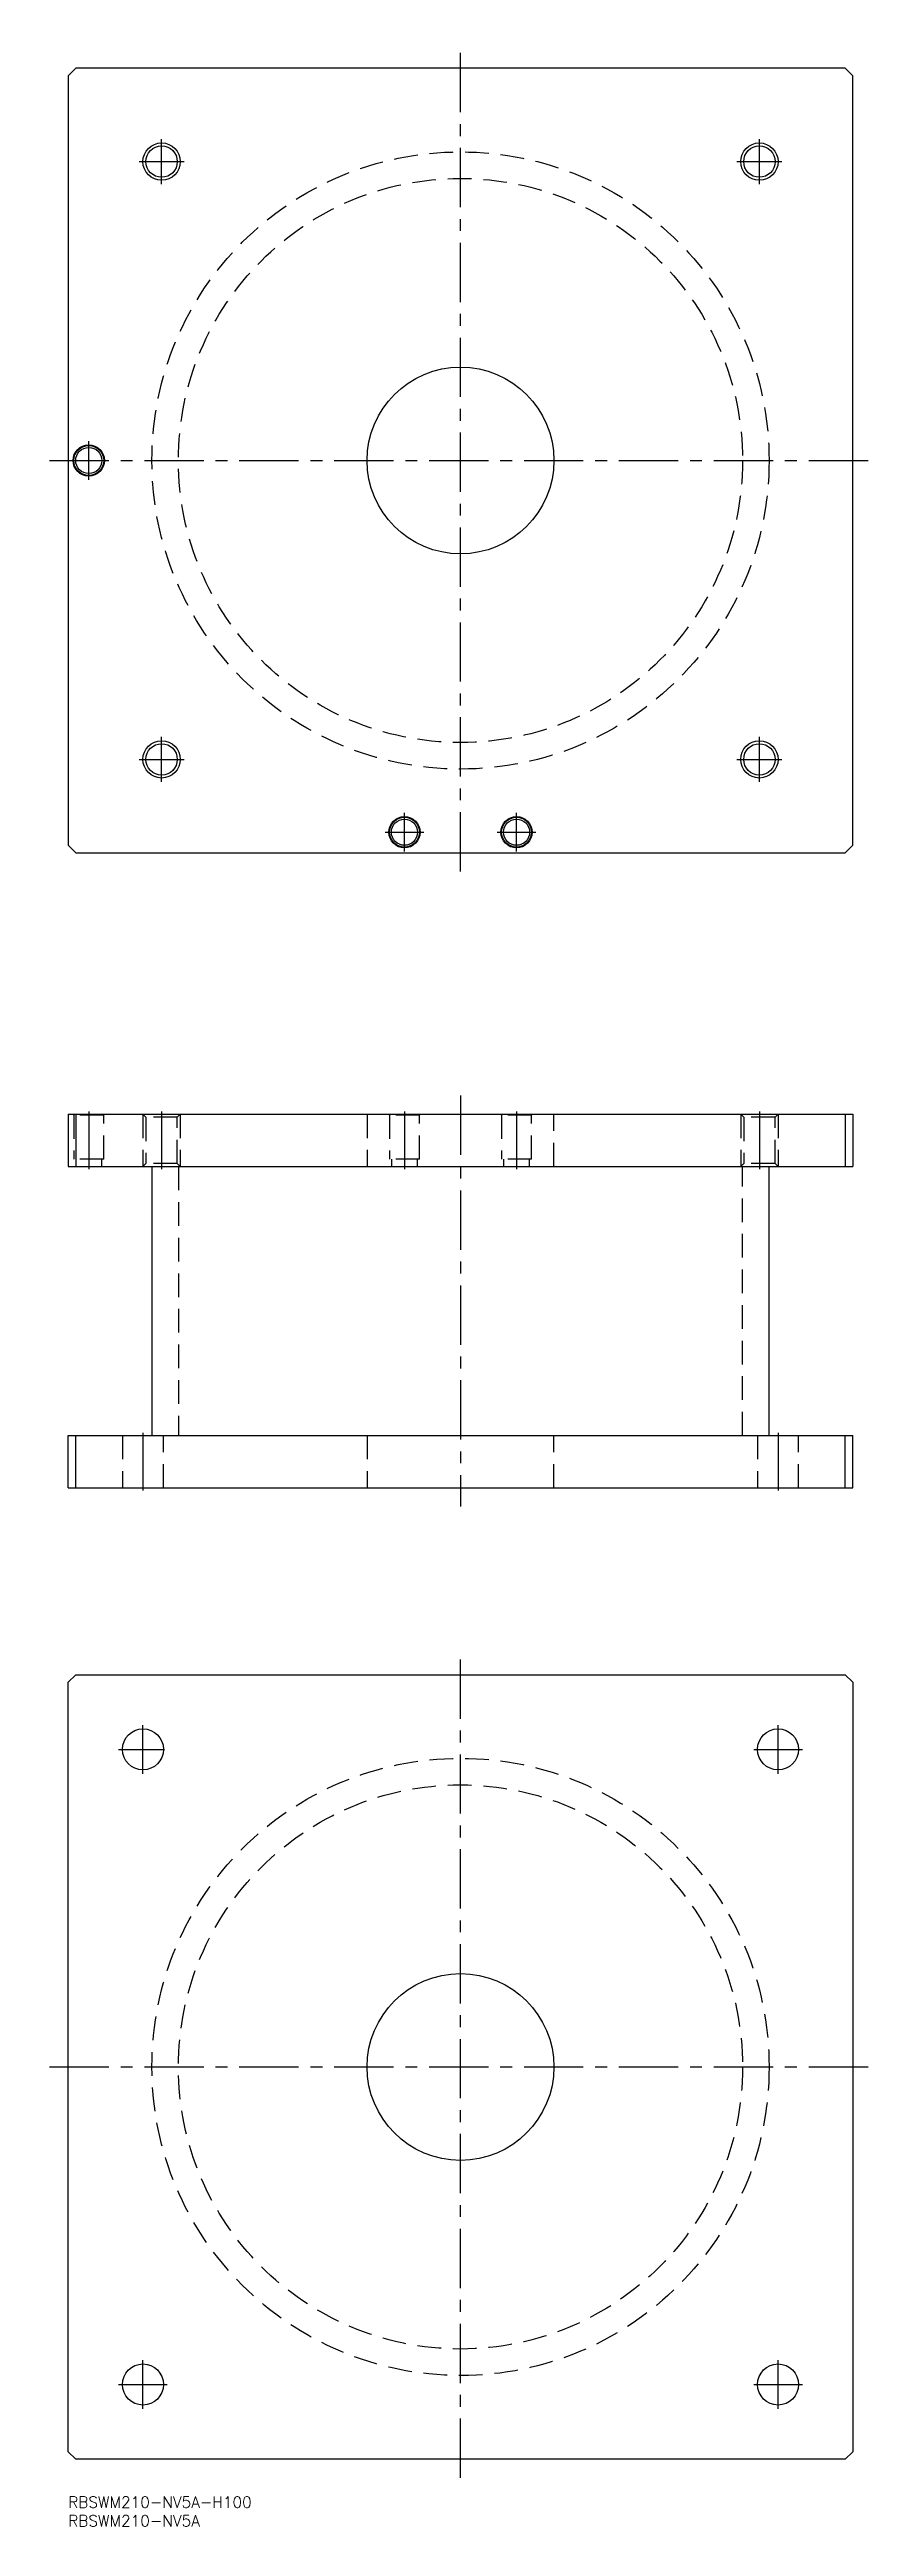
# Model space of a CAD drawing. Extents: x -5 to 215, y -8 to 655.
import ezdxf

# ---------------------------------------------------------------- set-up
doc = ezdxf.new("R2010")
doc.units = 0
doc.header["$LTSCALE"] = 0.5
doc.linetypes.add('CENTER', pattern=[50.8, 31.75, -6.35, 6.35, -6.35])
doc.linetypes.add('DASHED', pattern=[19.05, 12.7, -6.35])
for name, color, linetype in [('MSM_CENTER', 1, 'CENTER'), ('MSM_CONTINUOUS', 7, 'CONTINUOUS'), ('MSM_DASHED', 4, 'DASHED'), ('MSM_NARROW', 5, 'CONTINUOUS'), ('MSM_PART_NUMBER', 7, 'CONTINUOUS')]:
    doc.layers.add(name, color=color, linetype=linetype)
doc.styles.get("Standard").update_dxf_attribs({"font": 'txt.shx', "height": 3, "bigfont": 'bigfont.shx'})

msp = doc.modelspace()

# ---------------------------------------------------------------- linework, layer by layer
at = {"layer": 'MSM_CENTER'}
for p, q in [((105, 435), (105, 655)), ((25, 619), (25, 631)), ((185, 619), (185, 631)), ((19, 625), (31, 625)), ((179, 625), (191, 625)), ((-5, 545), (215, 545)), ((5.5, 539.8), (5.5, 550.2)), ((25, 459), (25, 471)), ((185, 459), (185, 471)), ((19, 465), (31, 465)), ((179, 465), (191, 465)), ((84.8, 445.5), (95.2, 445.5)), ((90, 440.3), (90, 450.7)), ((114.8, 445.5), (125.2, 445.5)), ((120, 440.3), (120, 450.7)), ((105, 375), (105, 265)), ((5.5, 370.7), (5.5, 355.3)), ((25, 370.7), (25, 355.3)), ((90, 370.7), (90, 355.3)), ((120, 370.7), (120, 355.3)), ((185, 370.7), (185, 355.3)), ((20, 284.7), (20, 269.3)), ((190, 284.7), (190, 269.3)), ((105, 5), (105, 225)), ((20, 193.5), (20, 206.5)), ((190, 193.5), (190, 206.5)), ((13.5, 200), (25.775, 200)), ((183.5, 200), (196.5, 200)), ((-5, 115), (215, 115)), ((20, 23.5), (20, 36.5)), ((190, 23.5), (190, 36.5)), ((13.5, 30), (26.5, 30)), ((183.5, 30), (196.5, 30))]:
    msp.add_line(p, q, dxfattribs=at)
at = {"layer": 'MSM_CONTINUOUS'}
for p, q in [((2, 650), (0, 648)), ((208, 650), (2, 650)), ((210, 648), (208, 650)), ((0, 648), (0, 442)), ((210, 442), (210, 648)), ((0, 442), (2, 440)), ((2, 440), (208, 440)), ((208, 440), (210, 442)), ((0, 370), (210, 370)), ((0, 370), (0, 356)), ((2, 370), (2, 356)), ((208, 370), (208, 356)), ((210, 370), (210, 356)), ((0, 356), (210, 356)), ((22.4, 356), (22.4, 284)), ((187.6, 284), (187.6, 356)), ((0, 270), (0, 284)), ((0, 284), (210, 284)), ((2, 270), (2, 284)), ((208, 270), (208, 284)), ((210, 270), (210, 284)), ((0, 270), (210, 270)), ((0, 218), (2, 220)), ((2, 220), (208, 220)), ((208, 220), (210, 218)), ((0, 12), (0, 218)), ((210, 218), (210, 12)), ((2, 10), (0, 12)), ((208, 10), (2, 10)), ((210, 12), (208, 10))]:
    msp.add_line(p, q, dxfattribs=at)
for centre, radius in [((25, 625), 4.188), ((185, 625), 4.188), ((105, 545), 25), ((5.5, 545), 4.2), ((5.5, 545), 4), ((5.5, 545), 3.5), ((25, 465), 4.188), ((185, 465), 4.188), ((90, 445.5), 4.2), ((90, 445.5), 4), ((90, 445.5), 3.5), ((120, 445.5), 4.2), ((120, 445.5), 4), ((120, 445.5), 3.5), ((20, 200), 5.5), ((190, 200), 5.5), ((105, 115), 25), ((20, 30), 5.5), ((190, 30), 5.5)]:
    msp.add_circle(centre, radius, dxfattribs=at)
at = {"layer": 'MSM_DASHED'}
for p, q in [((1.3, 370), (1.5, 369.8)), ((1.5, 369.8), (1.5, 358)), ((9.5, 369.8), (1.5, 369.8)), ((9.5, 369.8), (9.7, 370)), ((9.5, 358), (9.5, 369.8)), ((20, 370), (20.812, 369.188)), ((20, 370), (20, 356)), ((20.812, 369.188), (20.812, 356.812)), ((29.188, 369.188), (20.812, 369.188)), ((29.188, 369.188), (30, 370)), ((29.188, 356.812), (29.188, 369.188)), ((30, 370), (30, 356)), ((80, 370), (80, 356)), ((85.8, 370), (86, 369.8)), ((86, 369.8), (86, 358)), ((94, 369.8), (86, 369.8)), ((94, 369.8), (94.2, 370)), ((94, 358), (94, 369.8)), ((115.8, 370), (116, 369.8)), ((116, 369.8), (116, 358)), ((124, 369.8), (116, 369.8)), ((124, 369.8), (124.2, 370)), ((124, 358), (124, 369.8)), ((130, 356), (130, 370)), ((180, 370), (180.812, 369.188)), ((180, 370), (180, 356)), ((180.812, 369.188), (180.812, 356.812)), ((189.188, 369.188), (180.812, 369.188)), ((189.188, 369.188), (190, 370)), ((189.188, 356.812), (189.188, 369.188)), ((190, 370), (190, 356)), ((9.5, 358), (1.5, 358)), ((9, 356), (9, 358)), ((20.812, 356.812), (20, 356)), ((29.188, 356.812), (20.812, 356.812)), ((30, 356), (29.188, 356.812)), ((29.5, 356), (29.5, 284)), ((94, 358), (86, 358)), ((86.5, 358), (86.5, 356)), ((93.5, 356), (93.5, 358)), ((124, 358), (116, 358)), ((116.5, 358), (116.5, 356)), ((123.5, 356), (123.5, 358)), ((180.812, 356.812), (180, 356)), ((180.5, 284), (180.5, 356)), ((189.188, 356.812), (180.812, 356.812)), ((190, 356), (189.188, 356.812)), ((14.5, 284), (14.5, 270)), ((25.5, 270), (25.5, 284)), ((80, 284), (80, 270)), ((130, 270), (130, 284)), ((184.5, 284), (184.5, 270)), ((195.5, 270), (195.5, 284))]:
    msp.add_line(p, q, dxfattribs=at)
for centre, radius in [((105, 545), 82.6), ((105, 545), 75.5), ((105, 115), 82.6), ((105, 115), 75.5)]:
    msp.add_circle(centre, radius, dxfattribs=at)
at = {"layer": 'MSM_NARROW'}
for centre in [(25, 625), (185, 625), (25, 465), (185, 465)]:
    msp.add_circle(centre, 5, dxfattribs=at)

# ---------------------------------------------------------------- texts
at = {"layer": 'MSM_PART_NUMBER'}
for s, p in [('RBSWM210-NV5A-H100', (0, -3)), ('RBSWM210-NV5A', (0, -8))]:
    msp.add_text(s, height=3, dxfattribs=at).set_placement(p)

doc.saveas('drawing.dxf')
